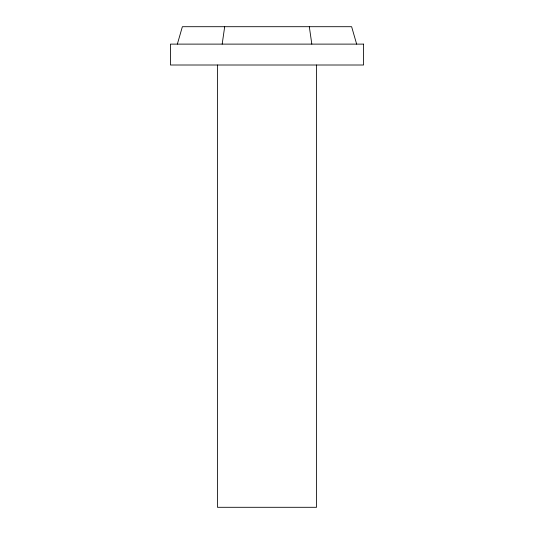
<?xml version="1.0" encoding="UTF-8"?>
<svg xmlns="http://www.w3.org/2000/svg" width="534" height="534" viewBox="0 0 534 534"><rect width="100%" height="100%" fill="white"/><g stroke="black" fill="none" stroke-linecap="round" stroke-linejoin="round"><path stroke-width="0.8" d="M222.177 44.115L224.687 26.7M177.355 44.115L182.374 26.7L351.626 26.7L356.645 44.115M309.313 26.7L311.823 44.115M316.535 65.008L316.535 507.3L217.465 507.3L217.465 65.008M363.554 44.115L170.446 44.115L170.446 65.008L363.554 65.008L363.554 44.115"/></g></svg>
